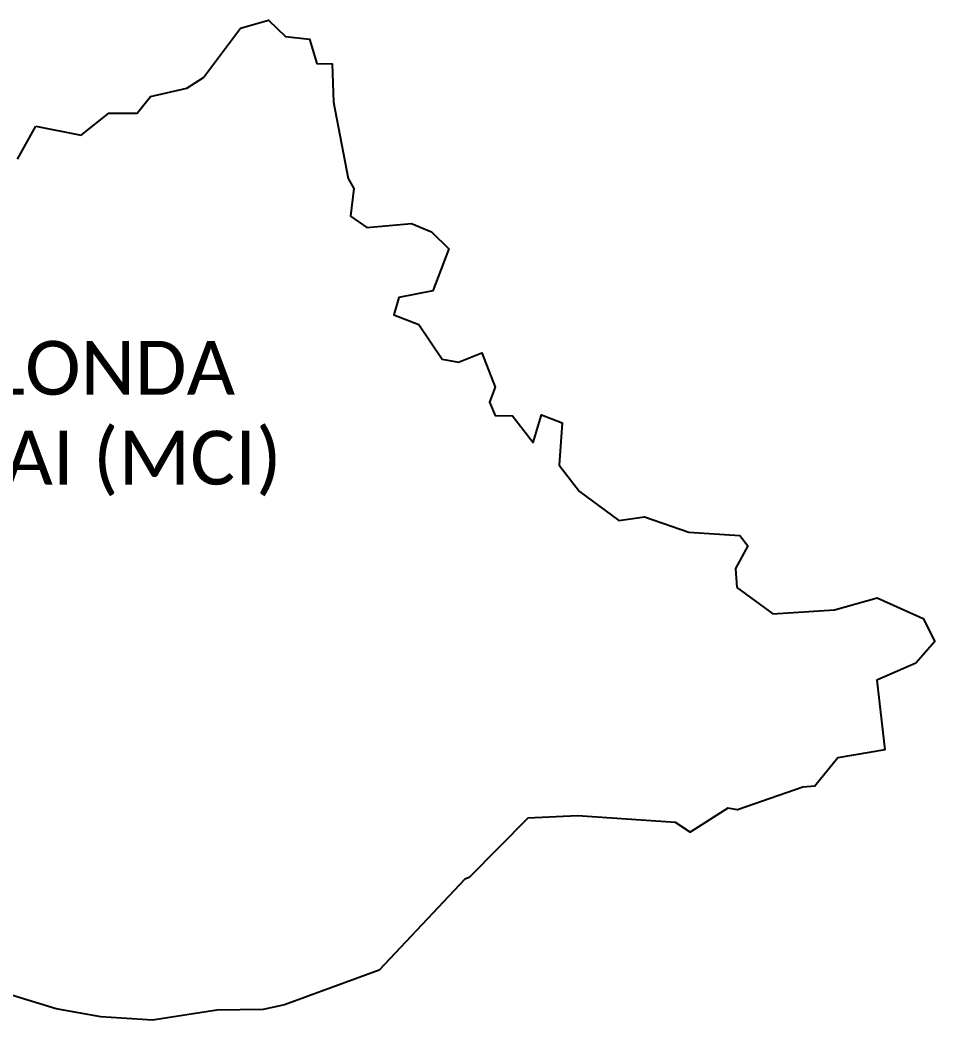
# Model space of a CAD drawing. Header units: metres. Extents: x 265666 to 271097, y 2136619 to 2142680.
# Drawn here: x 268912 to 271097, y 2138069 to 2140457 of the extents above; entities that cross this region are included whole.
import ezdxf

# ---------------------------------------------------------------- set-up
doc = ezdxf.new("R2010")
doc.units = ezdxf.units.M
doc.layers.add('village', color=3, linetype='Continuous')
doc.layers.add('VILLAGE NAME', color=250, linetype='Continuous')
doc.styles.get("Standard").update_dxf_attribs({"font": 'simplex.shx'})

msp = doc.modelspace()

# ---------------------------------------------------------------- linework, layer by layer
at = {"color": 6, "flags": 128}
msp.add_lwpolyline([(268949.3, 2140203), (269057.9, 2140181.2)], dxfattribs=at)
at = {"layer": 'village', "color": 6}
for points in [[(269057.9, 2140181.2, 0), (269123.7, 2140234, 0), (269192, 2140234, 0), (269223.1, 2140273.5, 0), (269310.1, 2140293.5, 0), (269349.7, 2140319.5, 0), (269438.1, 2140437.1, 0), (269505, 2140456.5, 0), (269546.1, 2140417.4, 0), (269602.8, 2140411.1, 0), (269620.7, 2140352.4, 0), (269657.2, 2140351.9, 0), (269660.5, 2140260.3, 0), (269695.4, 2140078.2, 0), (269709.1, 2140054, 0), (269701.1, 2139988.3, 0), (269739.8, 2139961.2, 0), (269846.5, 2139970.5, 0), (269894.3, 2139950.3, 0), (269935.6, 2139910.2, 0), (269898, 2139809.6, 0), (269816.7, 2139794.2, 0), (269804.5, 2139752.3, 0), (269864.2, 2139729.6, 0), (269920.2, 2139646.6, 0), (269959.2, 2139639.4, 0), (270014.5, 2139661.7, 0), (270046.6, 2139579.9, 0), (270032.7, 2139543.9, 0), (270046.6, 2139512.2, 0), (270087.7, 2139511.5, 0), (270137, 2139447.5, 0), (270156.8, 2139514, 0), (270206.2, 2139494.9, 0), (270199.3, 2139393.3, 0), (270247.7, 2139330.8, 0), (270341.6, 2139261.2, 0), (270403.3, 2139269.9, 0), (270509.1, 2139233.1, 0), (270630.6, 2139225.8, 0), (270649.8, 2139201, 0), (270620.7, 2139147, 0), (270623.7, 2139101.6, 0)], [(268906.2, 2140124.1, 0), (268949.3, 2140203, 0)], [(270623.7, 2139101.6, 0), (270709.3, 2139038.2, 0), (270856.6, 2139047.6, 0), (270958.7, 2139076.5, 0), (271068.4, 2139027, 0), (271096.7, 2138972.5, 0), (271051, 2138920.5, 0), (270957.5, 2138880.4, 0), (270976.8, 2138713.7, 0), (270864.4, 2138694.7, 0), (270810, 2138627, 0), (270780.9, 2138624.5, 0), (270625.2, 2138570.4, 0), (270601.7, 2138574.2, 0), (270512.4, 2138517, 0), (270477.2, 2138540.5, 0), (270242.8, 2138556.2, 0), (270124.3, 2138550.5, 0), (269984.6, 2138408.7, 0), (269974, 2138404.5, 0), (269769.4, 2138187.4, 0), (269543.8, 2138105.1, 0), (269492.1, 2138093.4, 0), (269382.1, 2138092, 0), (269228.6, 2138068.5, 0), (269104.8, 2138076.4, 0), (268997.8, 2138094.8, 0), (268891.6, 2138128.1, 0)]]:
    msp.add_polyline3d(points, dxfattribs=at)

# ---------------------------------------------------------------- texts
at = {"layer": 'VILLAGE NAME', "insert": (268552.3, 2139690.1), "char_height": 128.647, "attachment_point": 1}
msp.add_mtext_dynamic_manual_height_columns('{\\fCalibri|b0|i0|c0|p34;MALONDA VASAI (MCI)}', width=1072.545, gutter_width=643.2, heights=[0], dxfattribs=at)

doc.saveas('drawing.dxf')
